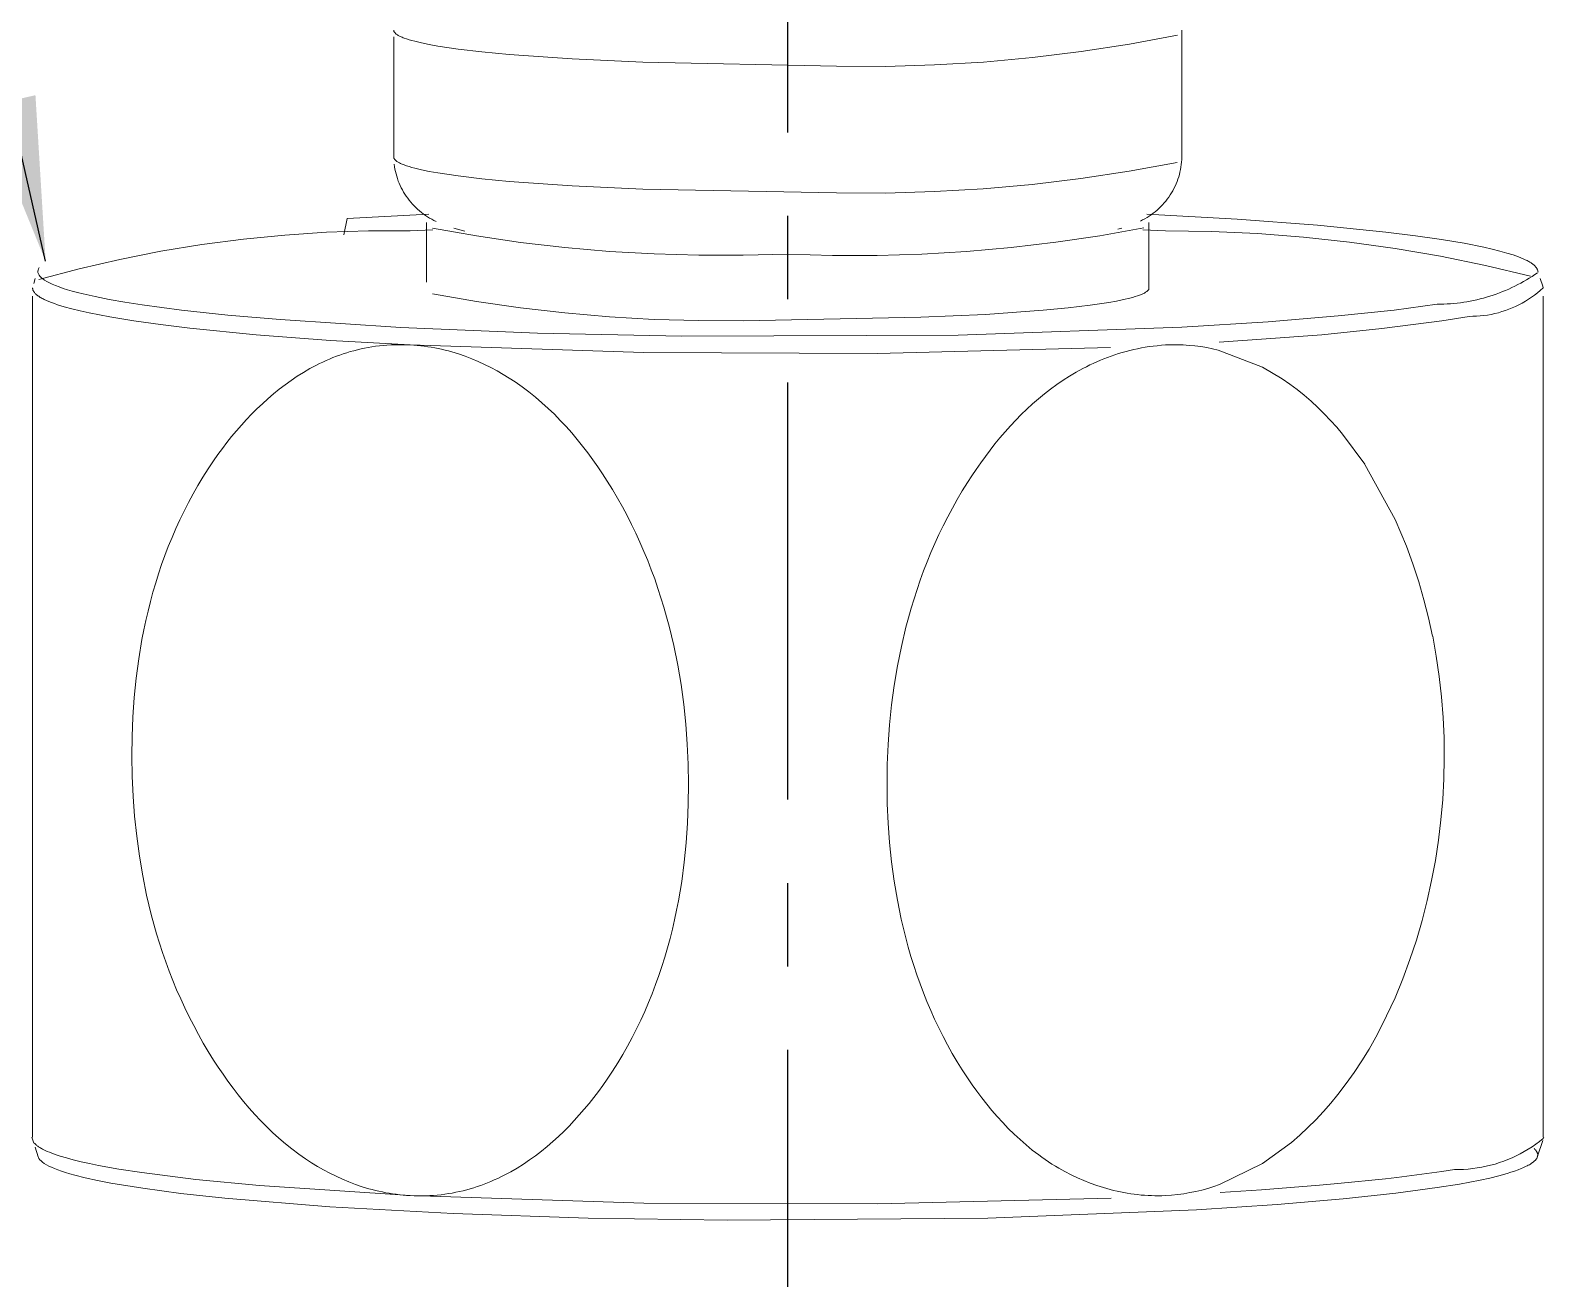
# Model space of a CAD drawing. Header units: millimetres. Extents: x 1991 to 2585, y -1131 to -711.
# Drawn here: x 2319.71 to 2342.76, y -1083.17 to -1064.16 of the extents above; entities that cross this region are included whole.
import ezdxf

# ---------------------------------------------------------------- set-up
doc = ezdxf.new("R2010")
doc.units = ezdxf.units.MM
doc.header["$LTSCALE"] = 0.1
doc.linetypes.add('CENTERX2', pattern=[101.6, 63.5, -12.7, 12.7, -12.7])
doc.layers.get('0').update_dxf_attribs({"lineweight": 13})
doc.layers.add('CENTER', color=1, linetype='CENTERX2')
doc.layers.add('DIM', color=3, linetype='Continuous', lineweight=9)
doc.styles.get("Standard").update_dxf_attribs({"font": 'arial.ttf'})
doc.dimstyles.new('ISO-25', dxfattribs={"dimtxt": 2.5, "dimasz": 2.5, "dimexe": 1.25, "dimexo": 0.625, "dimtad": 1, "dimtxsty": 'Standard', "dimcen": 2.5, "dimadec": 0, "dimazin": 0, "dimtfac": 1, "dimtmove": 0, "dimatfit": 3, "dimfxl": 0, "dimarcsym": 0})

msp = doc.modelspace()

# ---------------------------------------------------------------- linework, layer by layer
for p, q in [((2325.246, -1064.162), (2325.246, -1064.167)), ((2325.246, -1064.167), (2325.248, -1064.173)), ((2325.246, -1066.093), (2325.246, -1064.259)), ((2325.248, -1064.173), (2325.249, -1064.179)), ((2325.249, -1064.179), (2325.252, -1064.185)), ((2325.252, -1064.185), (2325.255, -1064.191)), ((2325.255, -1064.191), (2325.26, -1064.197)), ((2325.26, -1064.197), (2325.265, -1064.203)), ((2325.265, -1064.203), (2325.27, -1064.209)), ((2325.27, -1064.209), (2325.277, -1064.215)), ((2325.277, -1064.215), (2325.284, -1064.221)), ((2325.284, -1064.221), (2325.293, -1064.227)), ((2325.293, -1064.227), (2325.302, -1064.233)), ((2325.302, -1064.233), (2325.311, -1064.239)), ((2325.311, -1064.239), (2325.322, -1064.245)), ((2325.322, -1064.245), (2325.334, -1064.251)), ((2325.334, -1064.251), (2325.346, -1064.257)), ((2325.346, -1064.257), (2325.36, -1064.263)), ((2325.36, -1064.263), (2325.374, -1064.269)), ((2336.449, -1064.374), (2337.181, -1064.238)), ((2337.246, -1064.162), (2337.246, -1066.093)), ((2325.374, -1064.269), (2325.389, -1064.275)), ((2325.389, -1064.275), (2325.405, -1064.281)), ((2325.405, -1064.281), (2325.439, -1064.293)), ((2325.439, -1064.293), (2325.478, -1064.306)), ((2325.478, -1064.306), (2325.52, -1064.318)), ((2325.52, -1064.318), (2325.565, -1064.33)), ((2325.565, -1064.33), (2325.667, -1064.354)), ((2325.667, -1064.354), (2325.784, -1064.378)), ((2325.784, -1064.378), (2325.916, -1064.402)), ((2325.916, -1064.402), (2326.224, -1064.448)), ((2326.224, -1064.448), (2326.588, -1064.491)), ((2326.588, -1064.491), (2327.003, -1064.531)), ((2334.971, -1064.577), (2335.712, -1064.487)), ((2335.712, -1064.487), (2336.449, -1064.374)), ((2327.003, -1064.531), (2327.963, -1064.599)), ((2327.963, -1064.599), (2329.038, -1064.648)), ((2329.038, -1064.648), (2331.99, -1064.709)), ((2331.99, -1064.709), (2332.736, -1064.711)), ((2332.736, -1064.711), (2333.482, -1064.689)), ((2333.482, -1064.689), (2334.227, -1064.645)), ((2334.227, -1064.645), (2334.971, -1064.577)), ((2325.246, -1066.093), (2325.246, -1066.099)), ((2325.246, -1066.099), (2325.248, -1066.105)), ((2325.248, -1066.105), (2325.249, -1066.11)), ((2337.246, -1066.093), (2337.245, -1066.131)), ((2325.249, -1066.11), (2325.252, -1066.116)), ((2325.252, -1066.116), (2325.255, -1066.122)), ((2325.257, -1066.239), (2325.252, -1066.202)), ((2325.255, -1066.122), (2325.26, -1066.128)), ((2325.264, -1066.276), (2325.257, -1066.239)), ((2325.26, -1066.128), (2325.265, -1066.134)), ((2325.272, -1066.313), (2325.264, -1066.276)), ((2325.265, -1066.134), (2325.27, -1066.14)), ((2325.27, -1066.14), (2325.277, -1066.146)), ((2325.281, -1066.349), (2325.272, -1066.313)), ((2325.277, -1066.146), (2325.284, -1066.152)), ((2325.284, -1066.152), (2325.293, -1066.158)), ((2325.293, -1066.158), (2325.302, -1066.164)), ((2325.302, -1066.164), (2325.311, -1066.17)), ((2325.311, -1066.17), (2325.322, -1066.176)), ((2325.322, -1066.176), (2325.334, -1066.182)), ((2325.334, -1066.182), (2325.346, -1066.188)), ((2325.346, -1066.188), (2325.36, -1066.194)), ((2325.36, -1066.194), (2325.374, -1066.2)), ((2325.374, -1066.2), (2325.389, -1066.206)), ((2325.389, -1066.206), (2325.405, -1066.212)), ((2325.405, -1066.212), (2325.439, -1066.225)), ((2325.439, -1066.225), (2325.478, -1066.237)), ((2325.478, -1066.237), (2325.52, -1066.249)), ((2325.52, -1066.249), (2325.565, -1066.261)), ((2325.565, -1066.261), (2325.667, -1066.285)), ((2325.667, -1066.285), (2325.784, -1066.31)), ((2325.784, -1066.31), (2325.916, -1066.333)), ((2325.916, -1066.333), (2326.224, -1066.379)), ((2335.706, -1066.419), (2336.442, -1066.308)), ((2336.442, -1066.308), (2337.173, -1066.174)), ((2337.218, -1066.32), (2337.208, -1066.357)), ((2337.226, -1066.283), (2337.218, -1066.32)), ((2337.232, -1066.245), (2337.226, -1066.283)), ((2337.238, -1066.207), (2337.232, -1066.245)), ((2337.242, -1066.169), (2337.238, -1066.207)), ((2337.245, -1066.131), (2337.242, -1066.169)), ((2325.291, -1066.385), (2325.281, -1066.349)), ((2325.302, -1066.421), (2325.291, -1066.385)), ((2325.315, -1066.457), (2325.302, -1066.421)), ((2325.329, -1066.492), (2325.315, -1066.457)), ((2325.344, -1066.526), (2325.329, -1066.492)), ((2325.36, -1066.56), (2325.344, -1066.526)), ((2325.377, -1066.593), (2325.36, -1066.56)), ((2326.224, -1066.379), (2326.588, -1066.423)), ((2326.588, -1066.423), (2327.003, -1066.463)), ((2327.003, -1066.463), (2327.963, -1066.531)), ((2327.963, -1066.531), (2329.038, -1066.579)), ((2334.223, -1066.575), (2334.966, -1066.508)), ((2334.966, -1066.508), (2335.706, -1066.419)), ((2337.143, -1066.536), (2337.126, -1066.57)), ((2337.159, -1066.501), (2337.143, -1066.536)), ((2337.173, -1066.466), (2337.159, -1066.501)), ((2337.186, -1066.43), (2337.173, -1066.466)), ((2337.198, -1066.394), (2337.186, -1066.43)), ((2337.208, -1066.357), (2337.198, -1066.394)), ((2325.396, -1066.626), (2325.377, -1066.593)), ((2325.415, -1066.658), (2325.396, -1066.626)), ((2325.436, -1066.69), (2325.415, -1066.658)), ((2325.458, -1066.72), (2325.436, -1066.69)), ((2325.481, -1066.75), (2325.458, -1066.72)), ((2325.504, -1066.779), (2325.481, -1066.75)), ((2325.529, -1066.808), (2325.504, -1066.779)), ((2329.038, -1066.579), (2331.989, -1066.639)), ((2331.989, -1066.639), (2332.734, -1066.641)), ((2332.734, -1066.641), (2333.479, -1066.619)), ((2333.479, -1066.619), (2334.223, -1066.575)), ((2336.977, -1066.791), (2336.952, -1066.82)), ((2337.002, -1066.762), (2336.977, -1066.791)), ((2337.025, -1066.732), (2337.002, -1066.762)), ((2337.048, -1066.701), (2337.025, -1066.732)), ((2337.069, -1066.669), (2337.048, -1066.701)), ((2337.089, -1066.637), (2337.069, -1066.669)), ((2337.108, -1066.604), (2337.089, -1066.637)), ((2337.126, -1066.57), (2337.108, -1066.604)), ((2324.534, -1067.03), (2325.778, -1066.961)), ((2325.555, -1066.835), (2325.529, -1066.808)), ((2325.581, -1066.862), (2325.555, -1066.835)), ((2325.609, -1066.887), (2325.581, -1066.862)), ((2325.637, -1066.912), (2325.609, -1066.887)), ((2325.666, -1066.936), (2325.637, -1066.912)), ((2325.696, -1066.959), (2325.666, -1066.936)), ((2325.727, -1066.98), (2325.696, -1066.959)), ((2325.758, -1067.001), (2325.727, -1066.98)), ((2325.79, -1067.021), (2325.758, -1067.001)), ((2325.823, -1067.039), (2325.79, -1067.021)), ((2336.716, -1067.012), (2336.683, -1067.031)), ((2336.714, -1066.961), (2338.087, -1067.038)), ((2336.748, -1066.992), (2336.716, -1067.012)), ((2336.78, -1066.97), (2336.748, -1066.992)), ((2336.81, -1066.948), (2336.78, -1066.97)), ((2336.841, -1066.924), (2336.81, -1066.948)), ((2336.87, -1066.9), (2336.841, -1066.924)), ((2336.898, -1066.874), (2336.87, -1066.9)), ((2336.925, -1066.847), (2336.898, -1066.874)), ((2336.952, -1066.82), (2336.925, -1066.847)), ((2324.224, -1067.238), (2323.589, -1067.279)), ((2324.86, -1067.217), (2324.224, -1067.238)), ((2324.487, -1067.275), (2324.534, -1067.03)), ((2325.496, -1067.217), (2324.86, -1067.217)), ((2325.839, -1067.201), (2325.496, -1067.217)), ((2325.746, -1067.998), (2325.746, -1067.089)), ((2325.856, -1067.057), (2325.823, -1067.039)), ((2326.506, -1067.293), (2325.838, -1067.176)), ((2325.89, -1067.073), (2325.856, -1067.057)), ((2326.33, -1067.219), (2326.158, -1067.175)), ((2336.668, -1067.17), (2335.998, -1067.289)), ((2336.333, -1067.173), (2336.273, -1067.19)), ((2336.649, -1067.049), (2336.615, -1067.066)), ((2336.683, -1067.031), (2336.649, -1067.049)), ((2336.996, -1067.217), (2336.653, -1067.201)), ((2336.746, -1067.089), (2336.746, -1068.085)), ((2336.996, -1067.217), (2337.698, -1067.227)), ((2337.698, -1067.227), (2338.399, -1067.258)), ((2338.087, -1067.038), (2339.311, -1067.13)), ((2338.399, -1067.258), (2339.099, -1067.312)), ((2339.311, -1067.13), (2340.354, -1067.235)), ((2340.354, -1067.235), (2340.803, -1067.29)), ((2322.325, -1067.423), (2321.697, -1067.527)), ((2322.956, -1067.341), (2322.325, -1067.423)), ((2323.589, -1067.279), (2322.956, -1067.341)), ((2327.178, -1067.391), (2326.506, -1067.293)), ((2327.853, -1067.469), (2327.178, -1067.391)), ((2328.531, -1067.528), (2327.853, -1067.469)), ((2334.648, -1067.469), (2333.969, -1067.529)), ((2335.325, -1067.389), (2334.648, -1067.469)), ((2335.998, -1067.289), (2335.325, -1067.389)), ((2339.099, -1067.312), (2339.797, -1067.387)), ((2339.797, -1067.387), (2340.493, -1067.484)), ((2340.493, -1067.484), (2341.184, -1067.602)), ((2340.803, -1067.29), (2341.2, -1067.347)), ((2341.2, -1067.347), (2341.547, -1067.405)), ((2341.547, -1067.405), (2341.843, -1067.464)), ((2341.843, -1067.464), (2341.973, -1067.494)), ((2321.073, -1067.65), (2320.453, -1067.794)), ((2321.697, -1067.527), (2321.073, -1067.65)), ((2329.21, -1067.567), (2328.531, -1067.528)), ((2329.889, -1067.587), (2329.21, -1067.567)), ((2330.568, -1067.588), (2329.889, -1067.587)), ((2331.246, -1067.569), (2330.568, -1067.588)), ((2331.926, -1067.589), (2331.246, -1067.569)), ((2332.607, -1067.589), (2331.926, -1067.589)), ((2333.288, -1067.569), (2332.607, -1067.589)), ((2333.969, -1067.529), (2333.288, -1067.569)), ((2341.184, -1067.602), (2341.872, -1067.742)), ((2341.973, -1067.494), (2342.09, -1067.523)), ((2342.09, -1067.523), (2342.196, -1067.553)), ((2342.196, -1067.553), (2342.29, -1067.582)), ((2342.29, -1067.582), (2342.333, -1067.597)), ((2342.333, -1067.597), (2342.373, -1067.611)), ((2342.373, -1067.611), (2342.41, -1067.626)), ((2342.41, -1067.626), (2342.444, -1067.64)), ((2342.444, -1067.64), (2342.476, -1067.655)), ((2342.476, -1067.655), (2342.505, -1067.669)), ((2342.505, -1067.669), (2342.519, -1067.676)), ((2342.519, -1067.676), (2342.532, -1067.683)), ((2342.532, -1067.683), (2342.544, -1067.69)), ((2342.544, -1067.69), (2342.556, -1067.698)), ((2342.556, -1067.698), (2342.567, -1067.705)), ((2342.567, -1067.705), (2342.577, -1067.712)), ((2342.577, -1067.712), (2342.587, -1067.719)), ((2342.587, -1067.719), (2342.596, -1067.726)), ((2319.764, -1068.015), (2319.787, -1067.942)), ((2319.827, -1067.831), (2319.83, -1067.812)), ((2319.828, -1067.85), (2319.827, -1067.831)), ((2319.834, -1067.869), (2319.828, -1067.85)), ((2319.83, -1067.812), (2319.837, -1067.793)), ((2319.844, -1067.888), (2319.834, -1067.869)), ((2319.837, -1067.793), (2319.848, -1067.775)), ((2320.453, -1067.794), (2319.839, -1067.958)), ((2319.858, -1067.908), (2319.844, -1067.888)), ((2319.877, -1067.928), (2319.858, -1067.908)), ((2319.901, -1067.948), (2319.877, -1067.928)), ((2319.929, -1067.968), (2319.901, -1067.948)), ((2341.872, -1067.742), (2342.556, -1067.904)), ((2342.537, -1067.936), (2342.494, -1067.962)), ((2342.58, -1067.909), (2342.537, -1067.936)), ((2342.622, -1067.881), (2342.58, -1067.909)), ((2342.596, -1067.726), (2342.605, -1067.733)), ((2342.605, -1067.733), (2342.613, -1067.74)), ((2342.613, -1067.74), (2342.62, -1067.747)), ((2342.62, -1067.747), (2342.627, -1067.754)), ((2342.663, -1067.853), (2342.622, -1067.881)), ((2342.627, -1067.754), (2342.633, -1067.761)), ((2342.633, -1067.761), (2342.639, -1067.768)), ((2342.639, -1067.768), (2342.644, -1067.774)), ((2342.644, -1067.774), (2342.649, -1067.781)), ((2342.649, -1067.781), (2342.653, -1067.788)), ((2342.653, -1067.788), (2342.656, -1067.795)), ((2342.656, -1067.795), (2342.659, -1067.802)), ((2342.659, -1067.802), (2342.661, -1067.809)), ((2342.661, -1067.808), (2342.674, -1067.847)), ((2342.705, -1067.942), (2342.742, -1068.058)), ((2319.746, -1068.085), (2319.746, -1068.093)), ((2319.746, -1068.093), (2319.748, -1068.101)), ((2319.748, -1068.101), (2319.749, -1068.109)), ((2319.749, -1068.109), (2319.752, -1068.117)), ((2319.752, -1068.117), (2319.755, -1068.125)), ((2319.755, -1068.125), (2319.759, -1068.133)), ((2319.759, -1068.133), (2319.764, -1068.141)), ((2319.764, -1068.141), (2319.769, -1068.149)), ((2319.769, -1068.149), (2319.775, -1068.156)), ((2319.775, -1068.156), (2319.782, -1068.164)), ((2319.782, -1068.164), (2319.789, -1068.172)), ((2319.789, -1068.172), (2319.798, -1068.18)), ((2319.798, -1068.18), (2319.807, -1068.188)), ((2319.963, -1067.988), (2319.929, -1067.968)), ((2320.002, -1068.009), (2319.963, -1067.988)), ((2320.046, -1068.029), (2320.002, -1068.009)), ((2320.096, -1068.05), (2320.046, -1068.029)), ((2320.151, -1068.07), (2320.096, -1068.05)), ((2320.212, -1068.091), (2320.151, -1068.07)), ((2320.279, -1068.112), (2320.212, -1068.091)), ((2320.351, -1068.133), (2320.279, -1068.112)), ((2320.43, -1068.154), (2320.351, -1068.133)), ((2320.514, -1068.175), (2320.43, -1068.154)), ((2320.701, -1068.217), (2320.514, -1068.175)), ((2326.506, -1068.289), (2325.838, -1068.173)), ((2336.642, -1068.178), (2336.629, -1068.184)), ((2336.654, -1068.173), (2336.642, -1068.178)), ((2336.666, -1068.167), (2336.654, -1068.173)), ((2336.676, -1068.162), (2336.666, -1068.167)), ((2336.686, -1068.156), (2336.676, -1068.162)), ((2336.695, -1068.15), (2336.686, -1068.156)), ((2336.704, -1068.145), (2336.695, -1068.15)), ((2336.711, -1068.139), (2336.704, -1068.145)), ((2336.718, -1068.134), (2336.711, -1068.139)), ((2336.724, -1068.128), (2336.718, -1068.134)), ((2336.729, -1068.123), (2336.724, -1068.128)), ((2336.734, -1068.118), (2336.729, -1068.123)), ((2336.738, -1068.112), (2336.734, -1068.118)), ((2336.741, -1068.107), (2336.738, -1068.112)), ((2336.743, -1068.101), (2336.741, -1068.107)), ((2336.745, -1068.096), (2336.743, -1068.101)), ((2336.746, -1068.091), (2336.745, -1068.096)), ((2336.746, -1068.085), (2336.746, -1068.091)), ((2342.033, -1068.178), (2341.985, -1068.194)), ((2342.081, -1068.16), (2342.033, -1068.178)), ((2342.129, -1068.141), (2342.081, -1068.16)), ((2342.176, -1068.122), (2342.129, -1068.141)), ((2342.223, -1068.102), (2342.176, -1068.122)), ((2342.27, -1068.08), (2342.223, -1068.102)), ((2342.316, -1068.058), (2342.27, -1068.08)), ((2342.361, -1068.035), (2342.316, -1068.058)), ((2342.406, -1068.012), (2342.361, -1068.035)), ((2342.45, -1067.987), (2342.406, -1068.012)), ((2342.494, -1067.962), (2342.45, -1067.987)), ((2342.661, -1068.159), (2342.617, -1068.193)), ((2342.704, -1068.123), (2342.661, -1068.159)), ((2342.746, -1068.085), (2342.704, -1068.123)), ((2342.742, -1068.06), (2342.746, -1068.085)), ((2319.746, -1068.212), (2319.746, -1081.014)), ((2319.807, -1068.188), (2319.817, -1068.196)), ((2319.817, -1068.196), (2319.827, -1068.204)), ((2319.827, -1068.204), (2319.839, -1068.212)), ((2319.839, -1068.212), (2319.851, -1068.22)), ((2319.851, -1068.22), (2319.864, -1068.228)), ((2319.864, -1068.228), (2319.877, -1068.236)), ((2319.877, -1068.236), (2319.892, -1068.244)), ((2319.892, -1068.244), (2319.907, -1068.252)), ((2319.907, -1068.252), (2319.923, -1068.26)), ((2319.923, -1068.26), (2319.957, -1068.276)), ((2319.957, -1068.276), (2319.994, -1068.292)), ((2319.994, -1068.292), (2320.034, -1068.308)), ((2320.034, -1068.308), (2320.078, -1068.324)), ((2320.078, -1068.324), (2320.124, -1068.34)), ((2320.124, -1068.34), (2320.174, -1068.356)), ((2320.174, -1068.356), (2320.227, -1068.372)), ((2320.227, -1068.372), (2320.342, -1068.404)), ((2320.342, -1068.404), (2320.469, -1068.435)), ((2320.913, -1068.259), (2320.701, -1068.217)), ((2321.151, -1068.3), (2320.913, -1068.259)), ((2321.413, -1068.341), (2321.151, -1068.3)), ((2322.015, -1068.421), (2321.413, -1068.341)), ((2327.178, -1068.387), (2326.506, -1068.289)), ((2327.853, -1068.465), (2327.178, -1068.387)), ((2335.516, -1068.388), (2335.135, -1068.424)), ((2335.85, -1068.348), (2335.516, -1068.388)), ((2336.132, -1068.306), (2335.85, -1068.348)), ((2336.253, -1068.284), (2336.132, -1068.306)), ((2336.36, -1068.262), (2336.253, -1068.284)), ((2336.454, -1068.24), (2336.36, -1068.262)), ((2336.495, -1068.228), (2336.454, -1068.24)), ((2336.534, -1068.217), (2336.495, -1068.228)), ((2336.569, -1068.206), (2336.534, -1068.217)), ((2336.601, -1068.195), (2336.569, -1068.206)), ((2336.615, -1068.189), (2336.601, -1068.195)), ((2336.629, -1068.184), (2336.615, -1068.189)), ((2341.135, -1068.333), (2340.477, -1068.421)), ((2341.185, -1068.332), (2341.135, -1068.333)), ((2341.236, -1068.331), (2341.185, -1068.332)), ((2341.286, -1068.328), (2341.236, -1068.331)), ((2341.336, -1068.325), (2341.286, -1068.328)), ((2341.387, -1068.321), (2341.336, -1068.325)), ((2341.437, -1068.316), (2341.387, -1068.321)), ((2341.488, -1068.31), (2341.437, -1068.316)), ((2341.538, -1068.302), (2341.488, -1068.31)), ((2341.588, -1068.294), (2341.538, -1068.302)), ((2341.639, -1068.285), (2341.588, -1068.294)), ((2341.689, -1068.275), (2341.639, -1068.285)), ((2341.739, -1068.264), (2341.689, -1068.275)), ((2341.788, -1068.252), (2341.739, -1068.264)), ((2341.838, -1068.239), (2341.788, -1068.252)), ((2341.887, -1068.225), (2341.838, -1068.239)), ((2341.936, -1068.21), (2341.887, -1068.225)), ((2341.985, -1068.194), (2341.936, -1068.21)), ((2342.226, -1068.41), (2342.173, -1068.429)), ((2342.278, -1068.389), (2342.226, -1068.41)), ((2342.329, -1068.366), (2342.278, -1068.389)), ((2342.379, -1068.341), (2342.329, -1068.366)), ((2342.429, -1068.315), (2342.379, -1068.341)), ((2342.478, -1068.287), (2342.429, -1068.315)), ((2342.525, -1068.257), (2342.478, -1068.287)), ((2342.572, -1068.226), (2342.525, -1068.257)), ((2342.617, -1068.193), (2342.572, -1068.226)), ((2342.746, -1068.364), (2342.746, -1068.212)), ((2342.746, -1068.777), (2342.746, -1068.364)), ((2320.469, -1068.435), (2320.609, -1068.466)), ((2320.609, -1068.466), (2320.924, -1068.527)), ((2320.924, -1068.527), (2321.287, -1068.587)), ((2321.287, -1068.587), (2321.694, -1068.643)), ((2322.717, -1068.497), (2322.015, -1068.421)), ((2323.514, -1068.567), (2322.717, -1068.497)), ((2325.355, -1068.688), (2323.514, -1068.567)), ((2328.531, -1068.524), (2327.853, -1068.465)), ((2329.21, -1068.563), (2328.531, -1068.524)), ((2329.889, -1068.583), (2329.21, -1068.563)), ((2330.568, -1068.584), (2329.889, -1068.583)), ((2333.271, -1068.531), (2330.568, -1068.584)), ((2334.256, -1068.487), (2333.271, -1068.531)), ((2335.135, -1068.424), (2334.256, -1068.487)), ((2338.56, -1068.599), (2337.245, -1068.682)), ((2339.629, -1068.511), (2338.56, -1068.599)), ((2340.477, -1068.421), (2339.629, -1068.511)), ((2341.205, -1068.587), (2340.292, -1068.703)), ((2341.205, -1068.587), (2341.622, -1068.518)), ((2341.678, -1068.517), (2341.622, -1068.518)), ((2341.734, -1068.515), (2341.678, -1068.517)), ((2341.79, -1068.511), (2341.734, -1068.515)), ((2341.846, -1068.505), (2341.79, -1068.511)), ((2341.902, -1068.497), (2341.846, -1068.505)), ((2341.957, -1068.487), (2341.902, -1068.497)), ((2342.012, -1068.475), (2341.957, -1068.487)), ((2342.066, -1068.462), (2342.012, -1068.475)), ((2342.12, -1068.446), (2342.066, -1068.462)), ((2342.173, -1068.429), (2342.12, -1068.446)), ((2321.694, -1068.643), (2322.143, -1068.698)), ((2322.143, -1068.698), (2323.152, -1068.797)), ((2323.152, -1068.797), (2324.281, -1068.883)), ((2327.437, -1068.773), (2325.355, -1068.688)), ((2329.631, -1068.82), (2327.437, -1068.773)), ((2333.842, -1068.804), (2329.631, -1068.82)), ((2337.245, -1068.682), (2333.842, -1068.804)), ((2337.813, -1068.908), (2338.458, -1068.866)), ((2339.376, -1068.797), (2338.458, -1068.866)), ((2340.292, -1068.703), (2339.376, -1068.797)), ((2342.746, -1070.267), (2342.746, -1068.777)), ((2324.281, -1068.883), (2325.496, -1068.953)), ((2324.425, -1069.107), (2324.477, -1069.089)), ((2324.477, -1069.089), (2324.531, -1069.071)), ((2324.531, -1069.071), (2324.584, -1069.055)), ((2324.584, -1069.055), (2324.638, -1069.04)), ((2324.638, -1069.04), (2324.692, -1069.026)), ((2324.692, -1069.026), (2324.747, -1069.013)), ((2324.747, -1069.013), (2324.802, -1069.001)), ((2324.802, -1069.001), (2324.858, -1068.991)), ((2324.858, -1068.991), (2324.914, -1068.981)), ((2324.914, -1068.981), (2324.97, -1068.973)), ((2324.97, -1068.973), (2325.027, -1068.966)), ((2325.027, -1068.966), (2325.085, -1068.96)), ((2325.085, -1068.96), (2325.142, -1068.955)), ((2325.142, -1068.955), (2325.2, -1068.952)), ((2325.2, -1068.952), (2325.259, -1068.949)), ((2325.259, -1068.949), (2325.317, -1068.949)), ((2325.317, -1068.949), (2325.377, -1068.949)), ((2325.377, -1068.949), (2325.436, -1068.95)), ((2325.436, -1068.95), (2325.496, -1068.953)), ((2325.496, -1068.953), (2329.05, -1069.068)), ((2325.496, -1068.953), (2325.55, -1068.956)), ((2325.55, -1068.956), (2325.604, -1068.961)), ((2325.604, -1068.961), (2325.657, -1068.966)), ((2325.657, -1068.966), (2325.711, -1068.972)), ((2325.711, -1068.972), (2325.764, -1068.98)), ((2325.764, -1068.98), (2325.817, -1068.988)), ((2325.817, -1068.988), (2325.87, -1068.997)), ((2325.87, -1068.997), (2325.922, -1069.008)), ((2325.922, -1069.008), (2325.975, -1069.019)), ((2325.975, -1069.019), (2326.027, -1069.031)), ((2326.027, -1069.031), (2326.079, -1069.045)), ((2326.079, -1069.045), (2326.13, -1069.059)), ((2326.13, -1069.059), (2326.181, -1069.074)), ((2326.181, -1069.074), (2326.233, -1069.09)), ((2326.233, -1069.09), (2326.334, -1069.125)), ((2329.05, -1069.068), (2332.605, -1069.081)), ((2332.605, -1069.081), (2336.159, -1068.992)), ((2336.17, -1069.122), (2336.226, -1069.103)), ((2336.226, -1069.103), (2336.283, -1069.085)), ((2336.283, -1069.085), (2336.339, -1069.068)), ((2336.339, -1069.068), (2336.397, -1069.051)), ((2336.397, -1069.051), (2336.454, -1069.037)), ((2336.454, -1069.037), (2336.513, -1069.023)), ((2336.513, -1069.023), (2336.571, -1069.01)), ((2336.571, -1069.01), (2336.631, -1068.998)), ((2336.631, -1068.998), (2336.69, -1068.988)), ((2336.69, -1068.988), (2336.751, -1068.979)), ((2336.751, -1068.979), (2336.811, -1068.971)), ((2336.811, -1068.971), (2336.872, -1068.964)), ((2336.872, -1068.964), (2336.934, -1068.958)), ((2336.934, -1068.958), (2336.996, -1068.953)), ((2336.996, -1068.953), (2337.086, -1068.95)), ((2337.086, -1068.95), (2337.176, -1068.95)), ((2337.176, -1068.95), (2337.267, -1068.953)), ((2337.267, -1068.953), (2337.357, -1068.959)), ((2337.357, -1068.959), (2337.446, -1068.968)), ((2337.446, -1068.968), (2337.536, -1068.979)), ((2337.536, -1068.979), (2337.625, -1068.994)), ((2337.625, -1068.994), (2337.713, -1069.012)), ((2337.713, -1069.012), (2337.801, -1069.032)), ((2337.801, -1069.033), (2338.475, -1069.292)), ((2323.872, -1069.37), (2323.969, -1069.314)), ((2323.969, -1069.314), (2324.018, -1069.288)), ((2324.018, -1069.288), (2324.067, -1069.262)), ((2324.067, -1069.262), (2324.117, -1069.237)), ((2324.117, -1069.237), (2324.167, -1069.213)), ((2324.167, -1069.213), (2324.218, -1069.19)), ((2324.218, -1069.19), (2324.269, -1069.167)), ((2324.269, -1069.167), (2324.32, -1069.146)), ((2324.32, -1069.146), (2324.372, -1069.126)), ((2324.372, -1069.126), (2324.425, -1069.107)), ((2326.334, -1069.125), (2326.434, -1069.163)), ((2326.434, -1069.163), (2326.533, -1069.204)), ((2326.533, -1069.204), (2326.63, -1069.249)), ((2326.63, -1069.249), (2326.726, -1069.297)), ((2326.726, -1069.297), (2326.821, -1069.347)), ((2335.638, -1069.367), (2335.741, -1069.311)), ((2335.741, -1069.311), (2335.793, -1069.284)), ((2335.793, -1069.284), (2335.845, -1069.258)), ((2335.845, -1069.258), (2335.898, -1069.233)), ((2335.898, -1069.233), (2335.952, -1069.209)), ((2335.952, -1069.209), (2336.006, -1069.186)), ((2336.006, -1069.186), (2336.06, -1069.163)), ((2336.06, -1069.163), (2336.115, -1069.142)), ((2336.115, -1069.142), (2336.17, -1069.122)), ((2338.475, -1069.292), (2338.776, -1069.47)), ((2323.503, -1069.626), (2323.593, -1069.558)), ((2323.593, -1069.558), (2323.684, -1069.492)), ((2323.684, -1069.492), (2323.777, -1069.43)), ((2323.777, -1069.43), (2323.872, -1069.37)), ((2326.821, -1069.347), (2326.913, -1069.401)), ((2326.913, -1069.401), (2327.005, -1069.457)), ((2327.005, -1069.457), (2327.094, -1069.516)), ((2327.094, -1069.516), (2327.2, -1069.59)), ((2335.247, -1069.626), (2335.342, -1069.556)), ((2335.342, -1069.556), (2335.439, -1069.49)), ((2335.439, -1069.49), (2335.538, -1069.427)), ((2335.538, -1069.427), (2335.638, -1069.367)), ((2338.776, -1069.47), (2338.889, -1069.55)), ((2338.889, -1069.55), (2339, -1069.633)), ((2323.245, -1069.847), (2323.329, -1069.771)), ((2323.329, -1069.771), (2323.415, -1069.697)), ((2323.415, -1069.697), (2323.503, -1069.626)), ((2327.2, -1069.59), (2327.303, -1069.668)), ((2327.303, -1069.668), (2327.404, -1069.748)), ((2327.404, -1069.748), (2327.502, -1069.832)), ((2334.973, -1069.851), (2335.063, -1069.773)), ((2335.063, -1069.773), (2335.154, -1069.698)), ((2335.154, -1069.698), (2335.247, -1069.626)), ((2339, -1069.633), (2339.108, -1069.72)), ((2339.108, -1069.72), (2339.214, -1069.811)), ((2323.003, -1070.09), (2323.082, -1070.007)), ((2323.082, -1070.007), (2323.162, -1069.926)), ((2323.162, -1069.926), (2323.245, -1069.847)), ((2327.502, -1069.832), (2327.598, -1069.919)), ((2327.598, -1069.919), (2327.691, -1070.009)), ((2327.691, -1070.009), (2327.782, -1070.101)), ((2334.717, -1070.099), (2334.8, -1070.014)), ((2334.8, -1070.014), (2334.886, -1069.931)), ((2334.886, -1069.931), (2334.973, -1069.851)), ((2339.214, -1069.811), (2339.316, -1069.905)), ((2339.316, -1069.905), (2339.415, -1070.002)), ((2339.415, -1070.002), (2339.511, -1070.102)), ((2322.85, -1070.261), (2322.926, -1070.174)), ((2322.926, -1070.174), (2323.003, -1070.09)), ((2327.782, -1070.101), (2327.871, -1070.196)), ((2327.871, -1070.196), (2327.957, -1070.293)), ((2334.555, -1070.276), (2334.635, -1070.186)), ((2334.635, -1070.186), (2334.717, -1070.099)), ((2339.511, -1070.102), (2339.604, -1070.206)), ((2339.604, -1070.206), (2339.693, -1070.312)), ((2322.636, -1070.531), (2322.706, -1070.439)), ((2322.706, -1070.439), (2322.777, -1070.349)), ((2322.777, -1070.349), (2322.85, -1070.261)), ((2327.957, -1070.293), (2328.041, -1070.393)), ((2328.041, -1070.393), (2328.122, -1070.494)), ((2334.326, -1070.554), (2334.401, -1070.46)), ((2334.401, -1070.46), (2334.477, -1070.367)), ((2334.477, -1070.367), (2334.555, -1070.276)), ((2339.694, -1070.311), (2340.033, -1070.77)), ((2342.746, -1070.361), (2342.746, -1070.267)), ((2342.746, -1070.615), (2342.746, -1070.361)), ((2322.42, -1070.84), (2322.503, -1070.717)), ((2322.503, -1070.717), (2322.568, -1070.623)), ((2322.568, -1070.623), (2322.636, -1070.531)), ((2328.122, -1070.494), (2328.201, -1070.597)), ((2328.201, -1070.597), (2328.278, -1070.702)), ((2328.278, -1070.702), (2328.353, -1070.809)), ((2334.183, -1070.748), (2334.254, -1070.65)), ((2334.254, -1070.65), (2334.326, -1070.554)), ((2342.746, -1071.272), (2342.746, -1070.615)), ((2322.34, -1070.966), (2322.42, -1070.84)), ((2328.353, -1070.809), (2328.426, -1070.916)), ((2328.426, -1070.916), (2328.496, -1071.025)), ((2333.983, -1071.047), (2334.048, -1070.946)), ((2334.048, -1070.946), (2334.115, -1070.847)), ((2334.115, -1070.847), (2334.183, -1070.748)), ((2340.031, -1070.771), (2340.495, -1071.613)), ((2322.19, -1071.221), (2322.263, -1071.093)), ((2322.263, -1071.093), (2322.34, -1070.966)), ((2328.496, -1071.025), (2328.576, -1071.155)), ((2328.576, -1071.155), (2328.653, -1071.285)), ((2333.826, -1071.307), (2333.903, -1071.176)), ((2333.903, -1071.176), (2333.983, -1071.047)), ((2322.052, -1071.482), (2322.12, -1071.351)), ((2322.12, -1071.351), (2322.19, -1071.221)), ((2328.653, -1071.285), (2328.727, -1071.417)), ((2333.752, -1071.438), (2333.826, -1071.307)), ((2342.746, -1072.705), (2342.746, -1071.272)), ((2321.927, -1071.749), (2321.988, -1071.615)), ((2321.988, -1071.615), (2322.052, -1071.482)), ((2328.727, -1071.417), (2328.798, -1071.55)), ((2328.798, -1071.55), (2328.867, -1071.685)), ((2333.613, -1071.705), (2333.681, -1071.571)), ((2333.681, -1071.571), (2333.752, -1071.438)), ((2340.495, -1071.613), (2340.668, -1072.018)), ((2321.869, -1071.884), (2321.927, -1071.749)), ((2328.867, -1071.685), (2328.932, -1071.821)), ((2328.932, -1071.821), (2328.995, -1071.957)), ((2333.485, -1071.977), (2333.548, -1071.841)), ((2333.548, -1071.841), (2333.613, -1071.705)), ((2321.761, -1072.158), (2321.813, -1072.02)), ((2321.813, -1072.02), (2321.869, -1071.884)), ((2328.995, -1071.957), (2329.055, -1072.096)), ((2329.055, -1072.096), (2329.113, -1072.235)), ((2333.426, -1072.115), (2333.485, -1071.977)), ((2340.667, -1072.018), (2340.765, -1072.286)), ((2321.665, -1072.436), (2321.711, -1072.296)), ((2321.711, -1072.296), (2321.761, -1072.158)), ((2329.113, -1072.235), (2329.167, -1072.375)), ((2333.314, -1072.394), (2333.369, -1072.254)), ((2333.369, -1072.254), (2333.426, -1072.115)), ((2340.765, -1072.286), (2340.853, -1072.558)), ((2321.621, -1072.577), (2321.665, -1072.436)), ((2329.167, -1072.375), (2329.219, -1072.516)), ((2329.219, -1072.516), (2329.268, -1072.659)), ((2333.214, -1072.676), (2333.263, -1072.534)), ((2333.263, -1072.534), (2333.314, -1072.394)), ((2340.853, -1072.558), (2340.932, -1072.832)), ((2321.541, -1072.861), (2321.579, -1072.718)), ((2321.579, -1072.718), (2321.621, -1072.577)), ((2329.268, -1072.659), (2329.315, -1072.802)), ((2333.168, -1072.819), (2333.214, -1072.676)), ((2342.746, -1073.386), (2342.746, -1072.705)), ((2321.471, -1073.148), (2321.505, -1073.004)), ((2321.505, -1073.004), (2321.541, -1072.861)), ((2329.315, -1072.802), (2329.359, -1072.946)), ((2329.359, -1072.946), (2329.401, -1073.091)), ((2333.083, -1073.107), (2333.124, -1072.962)), ((2333.124, -1072.962), (2333.168, -1072.819)), ((2340.932, -1072.832), (2341.002, -1073.109)), ((2321.441, -1073.293), (2321.471, -1073.148)), ((2329.401, -1073.091), (2329.439, -1073.237)), ((2329.439, -1073.237), (2329.51, -1073.53)), ((2332.975, -1073.544), (2333.044, -1073.252)), ((2333.044, -1073.252), (2333.083, -1073.107)), ((2341.002, -1073.109), (2341.062, -1073.388)), ((2321.363, -1073.731), (2321.412, -1073.438)), ((2321.412, -1073.438), (2321.441, -1073.293)), ((2341.066, -1073.387), (2341.121, -1073.694)), ((2342.746, -1074.589), (2342.746, -1073.386)), ((2329.51, -1073.53), (2329.57, -1073.827)), ((2332.916, -1073.839), (2332.975, -1073.544)), ((2341.121, -1073.694), (2341.166, -1074.003)), ((2321.324, -1074.025), (2321.363, -1073.731)), ((2329.57, -1073.827), (2329.621, -1074.125)), ((2332.866, -1074.136), (2332.916, -1073.839)), ((2321.294, -1074.321), (2321.324, -1074.025)), ((2329.621, -1074.125), (2329.662, -1074.426)), ((2332.826, -1074.435), (2332.866, -1074.136)), ((2341.166, -1074.003), (2341.2, -1074.313)), ((2321.273, -1074.619), (2321.294, -1074.321)), ((2341.2, -1074.313), (2341.225, -1074.624)), ((2321.261, -1074.917), (2321.273, -1074.619)), ((2329.662, -1074.426), (2329.693, -1074.728)), ((2332.795, -1074.735), (2332.826, -1074.435)), ((2341.225, -1074.624), (2341.239, -1074.936)), ((2342.746, -1075.094), (2342.746, -1074.589)), ((2329.693, -1074.728), (2329.716, -1075.032)), ((2332.774, -1075.037), (2332.795, -1074.735)), ((2321.258, -1075.215), (2321.261, -1074.917)), ((2329.716, -1075.032), (2329.73, -1075.336)), ((2332.761, -1075.339), (2332.774, -1075.037)), ((2341.239, -1074.936), (2341.243, -1075.248)), ((2342.746, -1078.552), (2342.746, -1075.094)), ((2321.262, -1075.521), (2321.258, -1075.215)), ((2341.243, -1075.248), (2341.236, -1075.56)), ((2321.276, -1075.826), (2321.262, -1075.521)), ((2329.73, -1075.336), (2329.735, -1075.641)), ((2332.757, -1075.643), (2332.761, -1075.339)), ((2329.735, -1075.641), (2329.731, -1075.938)), ((2332.761, -1075.938), (2332.757, -1075.643)), ((2341.236, -1075.56), (2341.219, -1075.872)), ((2321.299, -1076.13), (2321.276, -1075.826)), ((2329.731, -1075.938), (2329.719, -1076.236)), ((2332.774, -1076.234), (2332.761, -1075.938)), ((2341.219, -1075.872), (2341.192, -1076.183)), ((2321.331, -1076.433), (2321.299, -1076.13)), ((2329.719, -1076.236), (2329.698, -1076.533)), ((2332.795, -1076.529), (2332.774, -1076.234)), ((2341.192, -1076.183), (2341.155, -1076.493)), ((2321.372, -1076.735), (2321.331, -1076.433)), ((2329.698, -1076.533), (2329.669, -1076.828)), ((2332.826, -1076.823), (2332.795, -1076.529)), ((2341.155, -1076.493), (2341.108, -1076.801)), ((2321.423, -1077.034), (2321.372, -1076.735)), ((2329.669, -1076.828), (2329.63, -1077.123)), ((2332.865, -1077.116), (2332.826, -1076.823)), ((2341.108, -1076.801), (2341.05, -1077.108)), ((2321.483, -1077.331), (2321.423, -1077.034)), ((2329.63, -1077.123), (2329.581, -1077.415)), ((2332.914, -1077.406), (2332.865, -1077.116)), ((2341.05, -1077.108), (2340.982, -1077.412)), ((2321.554, -1077.626), (2321.483, -1077.331)), ((2321.593, -1077.772), (2321.554, -1077.626)), ((2329.553, -1077.56), (2329.522, -1077.704)), ((2329.581, -1077.415), (2329.553, -1077.56)), ((2332.973, -1077.694), (2332.914, -1077.406)), ((2340.982, -1077.412), (2340.904, -1077.715)), ((2321.635, -1077.917), (2321.593, -1077.772)), ((2329.489, -1077.848), (2329.453, -1077.991)), ((2329.522, -1077.704), (2329.489, -1077.848)), ((2333.006, -1077.837), (2332.973, -1077.694)), ((2333.042, -1077.98), (2333.006, -1077.837)), ((2340.904, -1077.715), (2340.817, -1078.014)), ((2321.679, -1078.062), (2321.635, -1077.917)), ((2321.726, -1078.205), (2321.679, -1078.062)), ((2329.453, -1077.991), (2329.415, -1078.134)), ((2333.08, -1078.121), (2333.042, -1077.98)), ((2340.817, -1078.014), (2340.719, -1078.311)), ((2321.776, -1078.348), (2321.726, -1078.205)), ((2329.373, -1078.275), (2329.33, -1078.415)), ((2329.415, -1078.134), (2329.373, -1078.275)), ((2333.121, -1078.262), (2333.08, -1078.121)), ((2333.164, -1078.402), (2333.121, -1078.262)), ((2340.719, -1078.311), (2340.612, -1078.604)), ((2321.828, -1078.49), (2321.776, -1078.348)), ((2321.883, -1078.63), (2321.828, -1078.49)), ((2329.33, -1078.415), (2329.283, -1078.555)), ((2333.21, -1078.541), (2333.164, -1078.402)), ((2333.259, -1078.678), (2333.21, -1078.541)), ((2342.746, -1079.372), (2342.746, -1078.552)), ((2321.94, -1078.77), (2321.883, -1078.63)), ((2322.001, -1078.908), (2321.94, -1078.77)), ((2329.233, -1078.693), (2329.181, -1078.831)), ((2329.283, -1078.555), (2329.233, -1078.693)), ((2333.31, -1078.815), (2333.259, -1078.678)), ((2340.612, -1078.604), (2340.495, -1078.893)), ((2322.064, -1079.045), (2322.001, -1078.908)), ((2329.126, -1078.967), (2329.068, -1079.102)), ((2329.181, -1078.831), (2329.126, -1078.967)), ((2333.365, -1078.951), (2333.31, -1078.815)), ((2333.422, -1079.086), (2333.365, -1078.951)), ((2340.495, -1078.893), (2340.298, -1079.306)), ((2322.13, -1079.181), (2322.064, -1079.045)), ((2322.199, -1079.316), (2322.13, -1079.181)), ((2329.007, -1079.236), (2328.943, -1079.368)), ((2329.068, -1079.102), (2329.007, -1079.236)), ((2333.482, -1079.219), (2333.422, -1079.086)), ((2333.544, -1079.351), (2333.482, -1079.219)), ((2322.27, -1079.45), (2322.199, -1079.316)), ((2322.345, -1079.582), (2322.27, -1079.45)), ((2328.943, -1079.368), (2328.876, -1079.5)), ((2333.61, -1079.482), (2333.544, -1079.351)), ((2340.299, -1079.307), (2340.201, -1079.493)), ((2342.746, -1081.013), (2342.746, -1079.372)), ((2322.422, -1079.713), (2322.345, -1079.582)), ((2328.806, -1079.629), (2328.733, -1079.758)), ((2328.876, -1079.5), (2328.806, -1079.629)), ((2333.679, -1079.611), (2333.61, -1079.482)), ((2333.75, -1079.739), (2333.679, -1079.611)), ((2340.097, -1079.675), (2339.987, -1079.854)), ((2340.201, -1079.493), (2340.097, -1079.675)), ((2322.502, -1079.842), (2322.422, -1079.713)), ((2322.573, -1079.951), (2322.502, -1079.842)), ((2328.657, -1079.884), (2328.577, -1080.01)), ((2328.733, -1079.758), (2328.657, -1079.884)), ((2333.825, -1079.866), (2333.75, -1079.739)), ((2333.902, -1079.991), (2333.825, -1079.866)), ((2339.987, -1079.854), (2339.871, -1080.029)), ((2322.646, -1080.058), (2322.573, -1079.951)), ((2322.72, -1080.164), (2322.646, -1080.058)), ((2322.798, -1080.269), (2322.72, -1080.164)), ((2328.495, -1080.133), (2328.429, -1080.227)), ((2328.577, -1080.01), (2328.495, -1080.133)), ((2333.983, -1080.114), (2333.902, -1079.991)), ((2334.053, -1080.216), (2333.983, -1080.114)), ((2339.871, -1080.029), (2339.749, -1080.2)), ((2322.877, -1080.372), (2322.798, -1080.269)), ((2322.958, -1080.473), (2322.877, -1080.372)), ((2328.361, -1080.32), (2328.292, -1080.412)), ((2328.429, -1080.227), (2328.361, -1080.32)), ((2334.125, -1080.316), (2334.053, -1080.216)), ((2334.199, -1080.415), (2334.125, -1080.316)), ((2339.621, -1080.366), (2339.514, -1080.498)), ((2339.749, -1080.2), (2339.621, -1080.367)), ((2323.042, -1080.572), (2322.958, -1080.473)), ((2323.129, -1080.669), (2323.042, -1080.572)), ((2328.147, -1080.591), (2328.071, -1080.677)), ((2328.22, -1080.502), (2328.147, -1080.591)), ((2328.292, -1080.412), (2328.22, -1080.502)), ((2334.275, -1080.513), (2334.199, -1080.415)), ((2334.354, -1080.608), (2334.275, -1080.513)), ((2334.435, -1080.702), (2334.354, -1080.608)), ((2339.403, -1080.625), (2339.287, -1080.749)), ((2339.514, -1080.498), (2339.403, -1080.625)), ((2323.217, -1080.763), (2323.129, -1080.669)), ((2323.308, -1080.855), (2323.217, -1080.763)), ((2323.401, -1080.944), (2323.308, -1080.855)), ((2327.915, -1080.846), (2327.835, -1080.927)), ((2327.994, -1080.763), (2327.915, -1080.846)), ((2328.071, -1080.677), (2327.994, -1080.763)), ((2334.518, -1080.793), (2334.435, -1080.702)), ((2334.604, -1080.882), (2334.518, -1080.793)), ((2339.287, -1080.749), (2339.167, -1080.869)), ((2319.764, -1081.105), (2319.736, -1081.017)), ((2323.497, -1081.031), (2323.401, -1080.944)), ((2323.595, -1081.115), (2323.497, -1081.031)), ((2327.668, -1081.082), (2327.581, -1081.157)), ((2327.752, -1081.006), (2327.668, -1081.082)), ((2327.835, -1080.927), (2327.752, -1081.006)), ((2334.691, -1080.969), (2334.604, -1080.882)), ((2334.782, -1081.052), (2334.691, -1080.969)), ((2334.874, -1081.133), (2334.782, -1081.052)), ((2339.044, -1080.984), (2338.916, -1081.095)), ((2339.167, -1080.869), (2339.044, -1080.984)), ((2342.636, -1081.121), (2342.692, -1081.079)), ((2342.742, -1081.064), (2342.664, -1081.305)), ((2342.692, -1081.079), (2342.746, -1081.036)), ((2342.757, -1081.016), (2342.75, -1081.037)), ((2319.774, -1081.105), (2319.779, -1081.112)), ((2319.779, -1081.112), (2319.786, -1081.119)), ((2319.832, -1081.315), (2319.784, -1081.169)), ((2319.786, -1081.119), (2319.793, -1081.126)), ((2319.793, -1081.126), (2319.8, -1081.133)), ((2319.8, -1081.133), (2319.808, -1081.14)), ((2319.808, -1081.14), (2319.817, -1081.147)), ((2319.817, -1081.147), (2319.826, -1081.154)), ((2319.826, -1081.154), (2319.836, -1081.161)), ((2319.836, -1081.161), (2319.847, -1081.168)), ((2319.847, -1081.168), (2319.858, -1081.175)), ((2319.858, -1081.175), (2319.87, -1081.182)), ((2319.87, -1081.182), (2319.882, -1081.19)), ((2319.882, -1081.19), (2319.895, -1081.197)), ((2319.895, -1081.197), (2319.908, -1081.204)), ((2319.908, -1081.204), (2319.937, -1081.218)), ((2319.937, -1081.218), (2319.969, -1081.232)), ((2319.969, -1081.232), (2320.003, -1081.246)), ((2320.003, -1081.246), (2320.039, -1081.261)), ((2320.039, -1081.261), (2320.078, -1081.275)), ((2320.078, -1081.275), (2320.12, -1081.289)), ((2320.12, -1081.289), (2320.164, -1081.304)), ((2320.164, -1081.304), (2320.26, -1081.332)), ((2323.696, -1081.195), (2323.595, -1081.115)), ((2323.799, -1081.272), (2323.696, -1081.195)), ((2323.904, -1081.346), (2323.799, -1081.272)), ((2327.404, -1081.297), (2327.312, -1081.362)), ((2327.493, -1081.228), (2327.404, -1081.297)), ((2327.581, -1081.157), (2327.493, -1081.228)), ((2334.969, -1081.211), (2334.874, -1081.133)), ((2335.067, -1081.285), (2334.969, -1081.211)), ((2335.116, -1081.321), (2335.067, -1081.285)), ((2338.917, -1081.096), (2338.476, -1081.416)), ((2342.275, -1081.328), (2342.338, -1081.299)), ((2342.338, -1081.299), (2342.4, -1081.267)), ((2342.4, -1081.267), (2342.461, -1081.234)), ((2342.461, -1081.234), (2342.521, -1081.198)), ((2342.521, -1081.198), (2342.579, -1081.16)), ((2342.579, -1081.16), (2342.636, -1081.121)), ((2342.617, -1081.195), (2342.611, -1081.189)), ((2342.623, -1081.201), (2342.617, -1081.195)), ((2342.629, -1081.207), (2342.623, -1081.201)), ((2342.634, -1081.213), (2342.629, -1081.207)), ((2342.639, -1081.219), (2342.634, -1081.213)), ((2342.643, -1081.225), (2342.639, -1081.219)), ((2342.647, -1081.231), (2342.643, -1081.225)), ((2342.651, -1081.236), (2342.647, -1081.231)), ((2342.654, -1081.242), (2342.651, -1081.236)), ((2342.657, -1081.248), (2342.654, -1081.242)), ((2342.659, -1081.254), (2342.657, -1081.248)), ((2342.658, -1081.322), (2342.66, -1081.316)), ((2342.661, -1081.26), (2342.659, -1081.254)), ((2342.66, -1081.316), (2342.662, -1081.311)), ((2342.663, -1081.265), (2342.661, -1081.26)), ((2342.662, -1081.311), (2342.663, -1081.305)), ((2342.664, -1081.271), (2342.663, -1081.265)), ((2342.663, -1081.305), (2342.664, -1081.3)), ((2342.665, -1081.277), (2342.664, -1081.271)), ((2342.664, -1081.3), (2342.665, -1081.294)), ((2342.665, -1081.283), (2342.665, -1081.277)), ((2342.665, -1081.288), (2342.665, -1081.283)), ((2342.665, -1081.294), (2342.665, -1081.288)), ((2319.834, -1081.321), (2319.843, -1081.34)), ((2319.843, -1081.34), (2319.857, -1081.358)), ((2319.857, -1081.358), (2319.875, -1081.377)), ((2319.875, -1081.377), (2319.897, -1081.397)), ((2319.897, -1081.397), (2319.924, -1081.416)), ((2319.924, -1081.416), (2319.956, -1081.435)), ((2319.956, -1081.435), (2319.992, -1081.455)), ((2319.992, -1081.455), (2320.033, -1081.474)), ((2320.033, -1081.474), (2320.079, -1081.494)), ((2320.079, -1081.494), (2320.13, -1081.514)), ((2320.13, -1081.514), (2320.186, -1081.534)), ((2320.186, -1081.534), (2320.248, -1081.554)), ((2320.26, -1081.332), (2320.366, -1081.361)), ((2320.366, -1081.361), (2320.484, -1081.389)), ((2320.484, -1081.389), (2320.611, -1081.417)), ((2320.611, -1081.417), (2320.75, -1081.445)), ((2320.75, -1081.445), (2321.058, -1081.501)), ((2321.058, -1081.501), (2321.409, -1081.555)), ((2323.994, -1081.405), (2323.904, -1081.346)), ((2324.085, -1081.461), (2323.994, -1081.405)), ((2324.177, -1081.514), (2324.085, -1081.461)), ((2324.272, -1081.564), (2324.177, -1081.514)), ((2327.027, -1081.541), (2326.978, -1081.568)), ((2327.124, -1081.485), (2327.027, -1081.541)), ((2327.219, -1081.425), (2327.124, -1081.485)), ((2327.312, -1081.362), (2327.219, -1081.425)), ((2335.167, -1081.357), (2335.116, -1081.321)), ((2335.217, -1081.391), (2335.167, -1081.357)), ((2335.269, -1081.424), (2335.217, -1081.391)), ((2335.321, -1081.456), (2335.269, -1081.424)), ((2335.374, -1081.488), (2335.321, -1081.456)), ((2335.466, -1081.54), (2335.374, -1081.488)), ((2335.56, -1081.588), (2335.466, -1081.54)), ((2338.476, -1081.416), (2337.821, -1081.737)), ((2340.52, -1081.629), (2341.205, -1081.537)), ((2341.205, -1081.537), (2341.398, -1081.507)), ((2341.398, -1081.507), (2341.467, -1081.507)), ((2341.467, -1081.507), (2341.537, -1081.505)), ((2341.537, -1081.505), (2341.606, -1081.5)), ((2341.606, -1081.5), (2341.675, -1081.493)), ((2341.675, -1081.493), (2341.744, -1081.484)), ((2341.744, -1081.484), (2341.812, -1081.473)), ((2341.812, -1081.473), (2341.88, -1081.459)), ((2341.88, -1081.459), (2341.948, -1081.443)), ((2341.948, -1081.443), (2342.015, -1081.424)), ((2342.015, -1081.424), (2342.081, -1081.403)), ((2342.081, -1081.403), (2342.147, -1081.381)), ((2342.147, -1081.381), (2342.212, -1081.355)), ((2342.212, -1081.355), (2342.275, -1081.328)), ((2342.257, -1081.55), (2342.313, -1081.532)), ((2342.313, -1081.532), (2342.366, -1081.513)), ((2342.366, -1081.513), (2342.415, -1081.494)), ((2342.415, -1081.494), (2342.438, -1081.484)), ((2342.438, -1081.484), (2342.46, -1081.474)), ((2342.46, -1081.474), (2342.481, -1081.464)), ((2342.481, -1081.464), (2342.502, -1081.454)), ((2342.502, -1081.454), (2342.521, -1081.444)), ((2342.521, -1081.444), (2342.539, -1081.434)), ((2342.539, -1081.434), (2342.556, -1081.424)), ((2342.556, -1081.424), (2342.564, -1081.418)), ((2342.564, -1081.418), (2342.572, -1081.413)), ((2342.572, -1081.413), (2342.579, -1081.408)), ((2342.579, -1081.408), (2342.587, -1081.403)), ((2342.587, -1081.403), (2342.594, -1081.398)), ((2342.594, -1081.398), (2342.6, -1081.392)), ((2342.6, -1081.392), (2342.607, -1081.387)), ((2342.607, -1081.387), (2342.613, -1081.382)), ((2342.613, -1081.382), (2342.618, -1081.376)), ((2342.618, -1081.376), (2342.624, -1081.371)), ((2342.624, -1081.371), (2342.629, -1081.366)), ((2342.629, -1081.366), (2342.634, -1081.36)), ((2342.634, -1081.36), (2342.638, -1081.355)), ((2342.638, -1081.355), (2342.642, -1081.349)), ((2342.642, -1081.349), (2342.646, -1081.344)), ((2342.646, -1081.344), (2342.65, -1081.338)), ((2342.65, -1081.338), (2342.653, -1081.333)), ((2342.653, -1081.333), (2342.655, -1081.327)), ((2342.655, -1081.327), (2342.658, -1081.322)), ((2320.248, -1081.554), (2320.315, -1081.574)), ((2320.315, -1081.574), (2320.387, -1081.594)), ((2320.387, -1081.594), (2320.549, -1081.635)), ((2320.549, -1081.635), (2320.733, -1081.675)), ((2320.733, -1081.675), (2320.94, -1081.715)), ((2320.94, -1081.715), (2321.424, -1081.794)), ((2321.409, -1081.555), (2322.231, -1081.658)), ((2322.231, -1081.658), (2323.202, -1081.752)), ((2323.202, -1081.752), (2325.496, -1081.904)), ((2324.367, -1081.611), (2324.272, -1081.564)), ((2324.464, -1081.656), (2324.367, -1081.611)), ((2324.563, -1081.697), (2324.464, -1081.656)), ((2324.662, -1081.735), (2324.563, -1081.697)), ((2324.763, -1081.769), (2324.662, -1081.735)), ((2324.814, -1081.785), (2324.763, -1081.769)), ((2326.517, -1081.768), (2326.464, -1081.785)), ((2326.57, -1081.749), (2326.517, -1081.768)), ((2326.623, -1081.73), (2326.57, -1081.749)), ((2326.675, -1081.71), (2326.623, -1081.73)), ((2326.726, -1081.688), (2326.675, -1081.71)), ((2326.777, -1081.666), (2326.726, -1081.688)), ((2326.828, -1081.643), (2326.777, -1081.666)), ((2326.878, -1081.619), (2326.828, -1081.643)), ((2326.928, -1081.594), (2326.878, -1081.619)), ((2326.978, -1081.568), (2326.928, -1081.594)), ((2335.656, -1081.634), (2335.56, -1081.588)), ((2335.754, -1081.677), (2335.656, -1081.634)), ((2335.852, -1081.716), (2335.754, -1081.677)), ((2335.952, -1081.752), (2335.852, -1081.716)), ((2336.053, -1081.784), (2335.952, -1081.752)), ((2337.732, -1081.768), (2337.643, -1081.795)), ((2337.821, -1081.737), (2337.732, -1081.768)), ((2338.458, -1081.817), (2339.341, -1081.748)), ((2339.341, -1081.748), (2339.619, -1081.723)), ((2339.619, -1081.723), (2340.349, -1081.648)), ((2340.349, -1081.648), (2340.52, -1081.629)), ((2341.135, -1081.784), (2341.473, -1081.729)), ((2341.473, -1081.729), (2341.788, -1081.669)), ((2341.788, -1081.669), (2341.934, -1081.637)), ((2341.934, -1081.637), (2342.071, -1081.603)), ((2342.071, -1081.603), (2342.198, -1081.568)), ((2342.198, -1081.568), (2342.257, -1081.55)), ((2321.424, -1081.794), (2322.003, -1081.871)), ((2322.003, -1081.871), (2322.673, -1081.944)), ((2322.673, -1081.944), (2324.271, -1082.074)), ((2324.865, -1081.8), (2324.814, -1081.785)), ((2324.916, -1081.814), (2324.865, -1081.8)), ((2324.968, -1081.827), (2324.916, -1081.814)), ((2325.02, -1081.839), (2324.968, -1081.827)), ((2325.072, -1081.85), (2325.02, -1081.839)), ((2325.124, -1081.861), (2325.072, -1081.85)), ((2325.177, -1081.87), (2325.124, -1081.861)), ((2325.229, -1081.878), (2325.177, -1081.87)), ((2325.282, -1081.885), (2325.229, -1081.878)), ((2325.336, -1081.892), (2325.282, -1081.885)), ((2325.389, -1081.897), (2325.336, -1081.892)), ((2325.442, -1081.901), (2325.389, -1081.897)), ((2325.496, -1081.904), (2325.442, -1081.901)), ((2325.556, -1081.907), (2325.496, -1081.904)), ((2325.496, -1081.904), (2329.053, -1082.019)), ((2325.616, -1081.908), (2325.556, -1081.907)), ((2325.675, -1081.909), (2325.616, -1081.908)), ((2325.734, -1081.908), (2325.675, -1081.909)), ((2325.793, -1081.905), (2325.734, -1081.908)), ((2325.851, -1081.902), (2325.793, -1081.905)), ((2325.909, -1081.897), (2325.851, -1081.902)), ((2325.966, -1081.891), (2325.909, -1081.897)), ((2326.023, -1081.884), (2325.966, -1081.891)), ((2326.08, -1081.875), (2326.023, -1081.884)), ((2326.136, -1081.866), (2326.08, -1081.875)), ((2326.191, -1081.855), (2326.136, -1081.866)), ((2326.247, -1081.843), (2326.191, -1081.855)), ((2326.302, -1081.83), (2326.247, -1081.843)), ((2326.356, -1081.816), (2326.302, -1081.83)), ((2326.41, -1081.801), (2326.356, -1081.816)), ((2326.464, -1081.785), (2326.41, -1081.801)), ((2332.612, -1082.031), (2336.17, -1081.942)), ((2336.104, -1081.799), (2336.053, -1081.784)), ((2336.156, -1081.813), (2336.104, -1081.799)), ((2336.207, -1081.826), (2336.156, -1081.813)), ((2336.259, -1081.838), (2336.207, -1081.826)), ((2336.311, -1081.849), (2336.259, -1081.838)), ((2336.363, -1081.859), (2336.311, -1081.849)), ((2336.415, -1081.868), (2336.363, -1081.859)), ((2336.467, -1081.877), (2336.415, -1081.868)), ((2336.52, -1081.884), (2336.467, -1081.877)), ((2336.572, -1081.89), (2336.52, -1081.884)), ((2336.625, -1081.896), (2336.572, -1081.89)), ((2336.678, -1081.9), (2336.625, -1081.896)), ((2336.731, -1081.903), (2336.678, -1081.9)), ((2336.784, -1081.905), (2336.731, -1081.903)), ((2336.837, -1081.907), (2336.784, -1081.905)), ((2336.89, -1081.907), (2336.837, -1081.907)), ((2336.943, -1081.906), (2336.89, -1081.907)), ((2336.996, -1081.904), (2336.943, -1081.906)), ((2337.09, -1081.898), (2336.996, -1081.904)), ((2337.183, -1081.888), (2337.09, -1081.898)), ((2337.276, -1081.876), (2337.183, -1081.888)), ((2337.369, -1081.86), (2337.276, -1081.876)), ((2337.461, -1081.841), (2337.369, -1081.86)), ((2337.552, -1081.82), (2337.461, -1081.841)), ((2337.643, -1081.795), (2337.552, -1081.82)), ((2337.828, -1081.858), (2338.458, -1081.817)), ((2338.698, -1082.04), (2339.703, -1081.955)), ((2339.703, -1081.955), (2340.506, -1081.869)), ((2340.506, -1081.869), (2341.135, -1081.784)), ((2324.271, -1082.074), (2326.149, -1082.177)), ((2326.149, -1082.177), (2328.206, -1082.246)), ((2329.053, -1082.019), (2332.612, -1082.031)), ((2334.293, -1082.246), (2337.468, -1082.121)), ((2337.468, -1082.121), (2338.698, -1082.04)), ((2328.206, -1082.246), (2330.321, -1082.278)), ((2330.321, -1082.278), (2334.293, -1082.246))]:
    msp.add_line(p, q)
at = {"layer": 'CENTER'}
msp.add_line((2331.246, -1086.036), (2331.246, -1040.932), dxfattribs=at)

# ---------------------------------------------------------------- leaders
at = {"layer": 'DIM', "annotation_type": 0, "has_hookline": 1, "hookline_direction": 1, "text_width": 31.385}
msp.add_leader([(2319.945, -1067.679), (2316.49, -1052.534), (2313.99, -1052.534)], dimstyle='ISO-25', override={"dimtxt": 5, "dimcen": 5, "dimfxl": 1.25}, dxfattribs=at)

doc.saveas('drawing.dxf')
